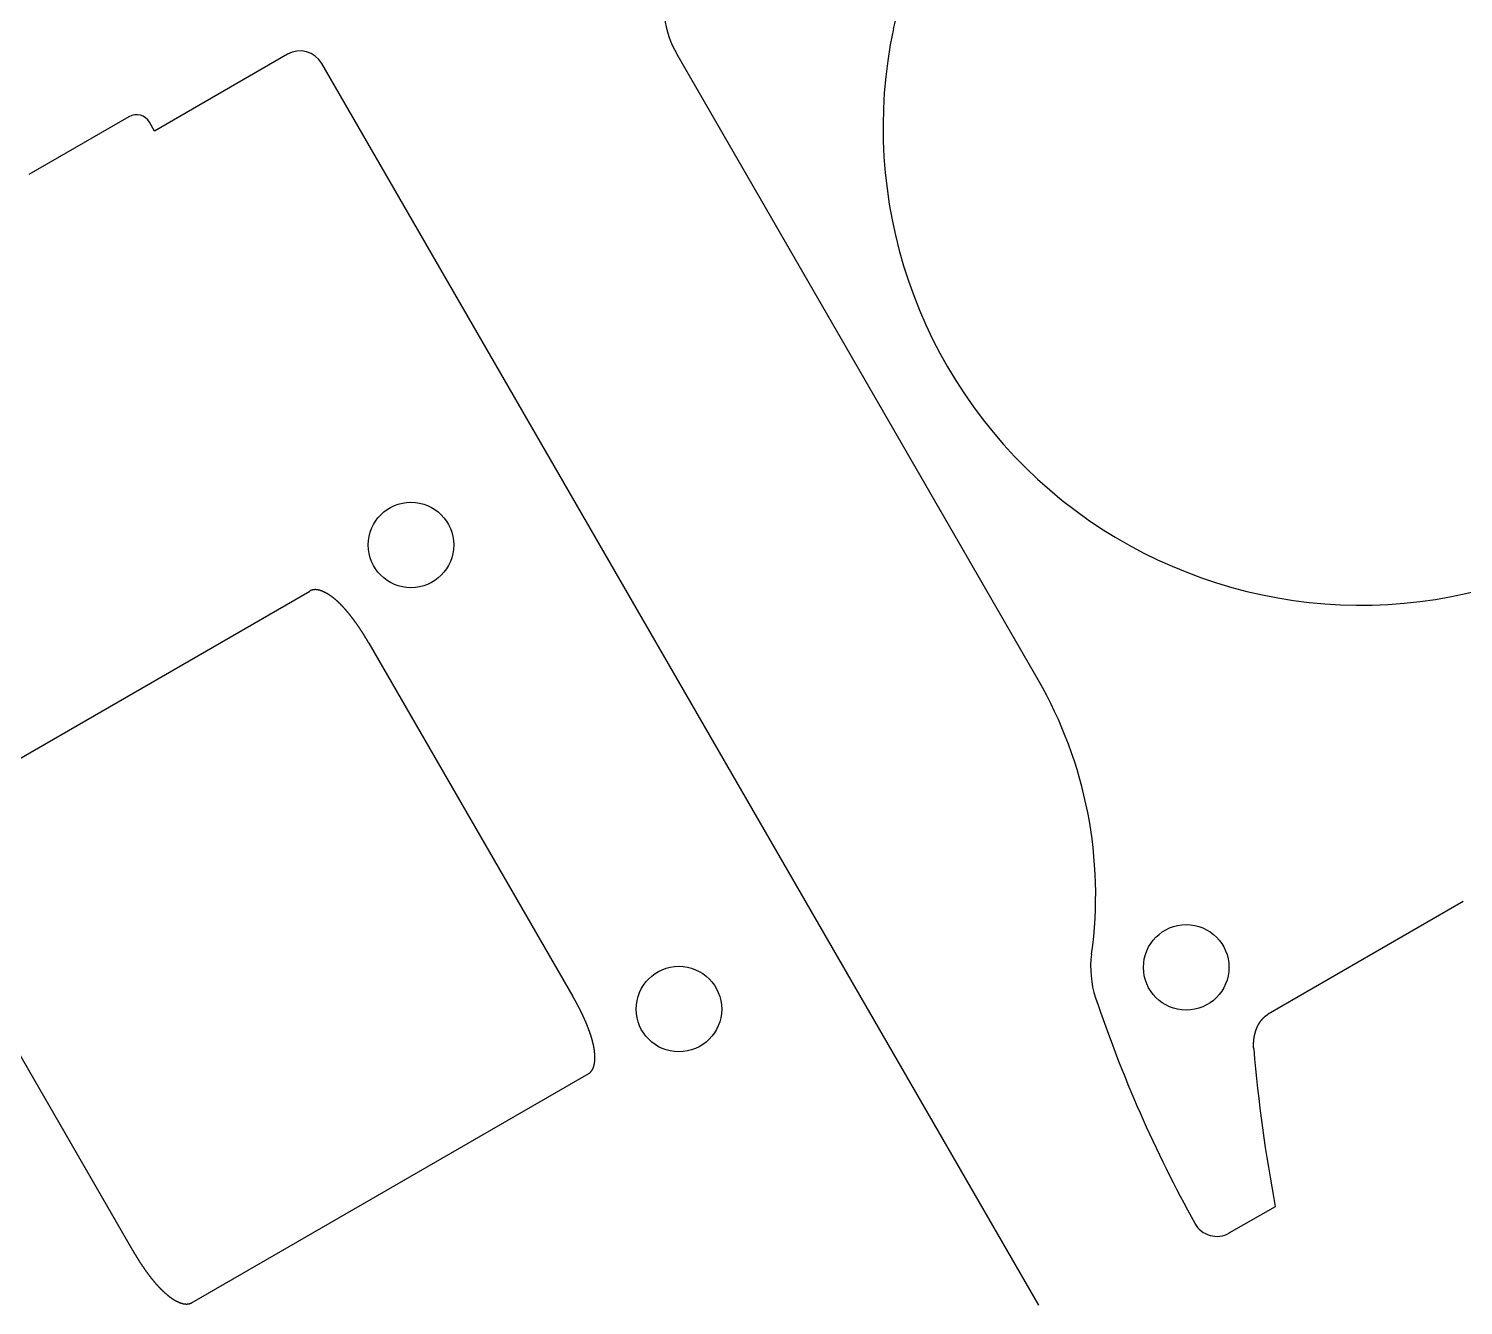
# Model space of a CAD drawing. Extents: x 442 to 745, y 5 to 355.
# Drawn here: x 568.05 to 591.54, y 315.51 to 336.4 of the extents above; entities that cross this region are included whole.
import ezdxf

# ---------------------------------------------------------------- set-up
doc = ezdxf.new("R2010")
doc.units = 0
doc.layers.add('VISIBLE__ANSI_', color=7, linetype='CONTINUOUS')

msp = doc.modelspace()

# ---------------------------------------------------------------- linework, layer by layer
at = {"layer": 'VISIBLE__ANSI_'}
for p, q in [((572.288, 335.984), (570.113, 334.728)), ((584.586, 315.507), (572.85, 335.833)), ((584.575, 325.745), (578.667, 335.978)), ((569.693, 334.961), (568.052, 334.014)), ((570.113, 334.728), (570.03, 334.871)), ((566.163, 323.451), (572.653, 327.198)), ((573.621, 326.345), (576.96, 320.563)), ((569.757, 316.404), (566.418, 322.186)), ((591.536, 322.116), (588.341, 320.272)), ((577.215, 319.297), (570.725, 315.55)), ((587.705, 316.691), (588.459, 317.126))]:
    msp.add_line(p, q, dxfattribs=at)
for points in [[(573.621, 326.345, 0), (573.62, 326.348, 0), (573.618, 326.351, 0), (573.616, 326.354, 0), (573.615, 326.357, 0), (573.613, 326.36, 0), (573.611, 326.363, 0), (573.609, 326.366, 0), (573.608, 326.369, 0), (573.606, 326.372, 0), (573.604, 326.375, 0), (573.602, 326.378, 0), (573.601, 326.381, 0), (573.599, 326.383, 0), (573.597, 326.386, 0), (573.595, 326.389, 0), (573.594, 326.392, 0), (573.592, 326.395, 0), (573.59, 326.398, 0), (573.588, 326.401, 0), (573.586, 326.404, 0), (573.585, 326.407, 0), (573.583, 326.41, 0), (573.581, 326.413, 0), (573.579, 326.416, 0), (573.577, 326.419, 0), (573.576, 326.422, 0), (573.574, 326.425, 0), (573.572, 326.428, 0), (573.57, 326.431, 0), (573.568, 326.434, 0), (573.567, 326.437, 0), (573.565, 326.44, 0), (573.563, 326.443, 0), (573.561, 326.446, 0), (573.559, 326.449, 0), (573.557, 326.452, 0), (573.556, 326.456, 0), (573.554, 326.459, 0), (573.552, 326.462, 0), (573.55, 326.465, 0), (573.548, 326.468, 0), (573.546, 326.471, 0), (573.544, 326.474, 0), (573.542, 326.477, 0), (573.541, 326.48, 0), (573.539, 326.483, 0), (573.537, 326.486, 0), (573.535, 326.489, 0), (573.533, 326.492, 0), (573.531, 326.495, 0), (573.529, 326.498, 0), (573.527, 326.501, 0), (573.525, 326.504, 0), (573.523, 326.507, 0), (573.521, 326.51, 0), (573.52, 326.513, 0), (573.518, 326.516, 0), (573.516, 326.519, 0), (573.514, 326.522, 0), (573.512, 326.525, 0), (573.51, 326.528, 0), (573.508, 326.531, 0), (573.506, 326.534, 0), (573.504, 326.537, 0), (573.502, 326.54, 0), (573.5, 326.543, 0), (573.498, 326.546, 0), (573.496, 326.549, 0), (573.494, 326.552, 0), (573.492, 326.555, 0), (573.49, 326.559, 0), (573.488, 326.562, 0), (573.486, 326.565, 0), (573.484, 326.568, 0), (573.482, 326.571, 0), (573.48, 326.574, 0), (573.478, 326.577, 0), (573.476, 326.58, 0), (573.474, 326.583, 0), (573.472, 326.586, 0), (573.47, 326.589, 0), (573.468, 326.592, 0), (573.466, 326.595, 0), (573.464, 326.598, 0), (573.462, 326.601, 0), (573.46, 326.604, 0), (573.458, 326.607, 0), (573.456, 326.61, 0), (573.454, 326.613, 0), (573.452, 326.616, 0), (573.45, 326.619, 0), (573.447, 326.622, 0), (573.445, 326.625, 0), (573.443, 326.628, 0), (573.441, 326.631, 0), (573.439, 326.634, 0), (573.437, 326.637, 0), (573.435, 326.64, 0), (573.433, 326.643, 0), (573.431, 326.646, 0), (573.429, 326.649, 0), (573.427, 326.652, 0), (573.424, 326.655, 0), (573.422, 326.658, 0), (573.42, 326.661, 0), (573.418, 326.664, 0), (573.416, 326.667, 0), (573.414, 326.67, 0), (573.412, 326.673, 0), (573.41, 326.676, 0), (573.407, 326.679, 0), (573.405, 326.682, 0), (573.403, 326.685, 0), (573.401, 326.688, 0), (573.399, 326.691, 0), (573.397, 326.694, 0), (573.395, 326.697, 0), (573.392, 326.7, 0), (573.39, 326.703, 0), (573.388, 326.706, 0), (573.386, 326.709, 0), (573.384, 326.712, 0), (573.382, 326.715, 0), (573.379, 326.718, 0), (573.377, 326.721, 0), (573.375, 326.724, 0), (573.373, 326.727, 0), (573.371, 326.73, 0), (573.368, 326.733, 0), (573.366, 326.735, 0), (573.364, 326.738, 0), (573.362, 326.741, 0), (573.359, 326.744, 0), (573.357, 326.747, 0), (573.355, 326.75, 0), (573.353, 326.753, 0), (573.351, 326.756, 0), (573.348, 326.759, 0), (573.346, 326.762, 0), (573.344, 326.765, 0), (573.342, 326.768, 0), (573.339, 326.771, 0), (573.337, 326.773, 0), (573.335, 326.776, 0), (573.333, 326.779, 0), (573.33, 326.782, 0), (573.328, 326.785, 0), (573.326, 326.788, 0), (573.323, 326.791, 0), (573.321, 326.794, 0), (573.319, 326.797, 0), (573.317, 326.799, 0), (573.314, 326.802, 0), (573.312, 326.805, 0), (573.31, 326.808, 0), (573.307, 326.811, 0), (573.305, 326.814, 0), (573.303, 326.817, 0), (573.301, 326.819, 0), (573.298, 326.822, 0), (573.296, 326.825, 0), (573.294, 326.828, 0), (573.291, 326.831, 0), (573.289, 326.834, 0), (573.287, 326.837, 0), (573.284, 326.839, 0), (573.282, 326.842, 0), (573.28, 326.845, 0), (573.277, 326.848, 0), (573.275, 326.851, 0), (573.273, 326.853, 0), (573.27, 326.856, 0), (573.268, 326.859, 0), (573.266, 326.862, 0), (573.263, 326.865, 0), (573.261, 326.867, 0), (573.259, 326.87, 0), (573.256, 326.873, 0), (573.254, 326.876, 0), (573.252, 326.878, 0), (573.249, 326.881, 0), (573.247, 326.884, 0), (573.244, 326.887, 0), (573.242, 326.889, 0), (573.24, 326.892, 0), (573.237, 326.895, 0), (573.235, 326.898, 0), (573.232, 326.9, 0), (573.23, 326.903, 0), (573.228, 326.906, 0), (573.225, 326.909, 0), (573.223, 326.911, 0), (573.22, 326.914, 0), (573.218, 326.917, 0), (573.216, 326.919, 0), (573.213, 326.922, 0), (573.211, 326.925, 0), (573.208, 326.927, 0), (573.206, 326.93, 0), (573.203, 326.933, 0), (573.201, 326.935, 0), (573.198, 326.938, 0), (573.196, 326.941, 0), (573.194, 326.943, 0), (573.191, 326.946, 0), (573.189, 326.948, 0), (573.186, 326.951, 0), (573.184, 326.954, 0), (573.181, 326.956, 0), (573.179, 326.959, 0), (573.176, 326.961, 0), (573.174, 326.964, 0), (573.171, 326.967, 0), (573.169, 326.969, 0), (573.166, 326.972, 0), (573.164, 326.974, 0), (573.161, 326.977, 0), (573.159, 326.979, 0), (573.156, 326.982, 0), (573.154, 326.984, 0), (573.151, 326.987, 0), (573.149, 326.989, 0), (573.146, 326.992, 0), (573.144, 326.994, 0), (573.141, 326.997, 0), (573.139, 326.999, 0), (573.136, 327.002, 0), (573.133, 327.004, 0), (573.131, 327.007, 0), (573.128, 327.009, 0), (573.126, 327.012, 0), (573.123, 327.014, 0), (573.121, 327.016, 0), (573.118, 327.019, 0), (573.115, 327.021, 0), (573.113, 327.024, 0), (573.11, 327.026, 0), (573.108, 327.028, 0), (573.105, 327.031, 0), (573.102, 327.033, 0), (573.1, 327.036, 0), (573.097, 327.038, 0), (573.095, 327.04, 0), (573.092, 327.043, 0), (573.089, 327.045, 0), (573.087, 327.047, 0), (573.084, 327.049, 0), (573.081, 327.052, 0), (573.079, 327.054, 0), (573.076, 327.056, 0), (573.073, 327.059, 0), (573.071, 327.061, 0), (573.068, 327.063, 0), (573.065, 327.065, 0), (573.063, 327.068, 0), (573.06, 327.07, 0), (573.057, 327.072, 0), (573.055, 327.074, 0), (573.052, 327.076, 0), (573.049, 327.079, 0), (573.047, 327.081, 0), (573.044, 327.083, 0), (573.041, 327.085, 0), (573.038, 327.087, 0), (573.036, 327.089, 0), (573.033, 327.091, 0), (573.03, 327.094, 0), (573.027, 327.096, 0), (573.025, 327.098, 0), (573.022, 327.1, 0), (573.019, 327.102, 0), (573.016, 327.104, 0), (573.014, 327.106, 0), (573.011, 327.108, 0), (573.008, 327.11, 0), (573.005, 327.112, 0), (573.002, 327.114, 0), (573, 327.116, 0), (572.997, 327.118, 0), (572.994, 327.12, 0), (572.991, 327.122, 0), (572.988, 327.124, 0), (572.986, 327.126, 0), (572.983, 327.128, 0), (572.98, 327.13, 0), (572.977, 327.132, 0), (572.974, 327.133, 0), (572.971, 327.135, 0), (572.968, 327.137, 0), (572.966, 327.139, 0), (572.963, 327.141, 0), (572.96, 327.143, 0), (572.957, 327.145, 0), (572.954, 327.146, 0), (572.951, 327.148, 0), (572.948, 327.15, 0), (572.945, 327.152, 0), (572.942, 327.153, 0), (572.939, 327.155, 0), (572.936, 327.157, 0), (572.933, 327.159, 0), (572.93, 327.16, 0), (572.927, 327.162, 0), (572.924, 327.164, 0), (572.921, 327.166, 0), (572.918, 327.167, 0), (572.915, 327.169, 0), (572.912, 327.171, 0), (572.909, 327.172, 0), (572.905, 327.174, 0), (572.902, 327.176, 0), (572.899, 327.177, 0), (572.896, 327.179, 0), (572.892, 327.181, 0), (572.889, 327.182, 0), (572.886, 327.184, 0), (572.882, 327.185, 0), (572.879, 327.187, 0), (572.876, 327.188, 0), (572.872, 327.19, 0), (572.869, 327.191, 0), (572.865, 327.193, 0), (572.862, 327.194, 0), (572.858, 327.195, 0), (572.855, 327.197, 0), (572.852, 327.198, 0), (572.848, 327.199, 0), (572.845, 327.201, 0), (572.841, 327.202, 0), (572.838, 327.203, 0), (572.834, 327.204, 0), (572.831, 327.205, 0), (572.827, 327.207, 0), (572.824, 327.208, 0), (572.82, 327.209, 0), (572.817, 327.21, 0), (572.813, 327.211, 0), (572.81, 327.212, 0), (572.806, 327.212, 0), (572.803, 327.213, 0), (572.799, 327.214, 0), (572.796, 327.215, 0), (572.792, 327.216, 0), (572.789, 327.216, 0), (572.786, 327.217, 0), (572.782, 327.217, 0), (572.779, 327.218, 0), (572.775, 327.219, 0), (572.772, 327.219, 0), (572.768, 327.219, 0), (572.765, 327.22, 0), (572.762, 327.22, 0), (572.758, 327.22, 0), (572.755, 327.22, 0), (572.751, 327.221, 0), (572.747, 327.221, 0), (572.744, 327.221, 0), (572.74, 327.221, 0), (572.736, 327.221, 0), (572.733, 327.22, 0), (572.729, 327.22, 0), (572.725, 327.22, 0), (572.721, 327.22, 0), (572.718, 327.219, 0), (572.714, 327.219, 0), (572.711, 327.218, 0), (572.707, 327.218, 0), (572.704, 327.217, 0), (572.7, 327.217, 0), (572.697, 327.216, 0), (572.693, 327.215, 0), (572.69, 327.214, 0), (572.687, 327.213, 0), (572.683, 327.212, 0), (572.68, 327.21, 0), (572.676, 327.209, 0), (572.673, 327.208, 0), (572.669, 327.206, 0), (572.666, 327.205, 0), (572.662, 327.203, 0), (572.659, 327.202, 0), (572.656, 327.2, 0), (572.653, 327.198, 0)], [(577.215, 319.297, 0), (577.218, 319.299, 0), (577.221, 319.301, 0), (577.224, 319.303, 0), (577.227, 319.305, 0), (577.23, 319.307, 0), (577.233, 319.309, 0), (577.236, 319.312, 0), (577.238, 319.314, 0), (577.241, 319.317, 0), (577.244, 319.319, 0), (577.247, 319.322, 0), (577.249, 319.324, 0), (577.252, 319.327, 0), (577.254, 319.329, 0), (577.256, 319.332, 0), (577.259, 319.334, 0), (577.261, 319.337, 0), (577.263, 319.34, 0), (577.265, 319.343, 0), (577.267, 319.346, 0), (577.27, 319.349, 0), (577.272, 319.352, 0), (577.274, 319.355, 0), (577.276, 319.358, 0), (577.278, 319.361, 0), (577.279, 319.365, 0), (577.281, 319.368, 0), (577.283, 319.371, 0), (577.285, 319.374, 0), (577.286, 319.377, 0), (577.288, 319.38, 0), (577.289, 319.384, 0), (577.291, 319.387, 0), (577.292, 319.39, 0), (577.293, 319.393, 0), (577.295, 319.396, 0), (577.296, 319.399, 0), (577.297, 319.403, 0), (577.298, 319.406, 0), (577.299, 319.409, 0), (577.3, 319.413, 0), (577.301, 319.416, 0), (577.303, 319.42, 0), (577.304, 319.423, 0), (577.305, 319.427, 0), (577.305, 319.43, 0), (577.306, 319.434, 0), (577.307, 319.437, 0), (577.308, 319.441, 0), (577.309, 319.444, 0), (577.31, 319.448, 0), (577.31, 319.451, 0), (577.311, 319.455, 0), (577.312, 319.459, 0), (577.313, 319.462, 0), (577.313, 319.466, 0), (577.314, 319.469, 0), (577.314, 319.473, 0), (577.315, 319.477, 0), (577.315, 319.48, 0), (577.316, 319.484, 0), (577.316, 319.488, 0), (577.317, 319.491, 0), (577.317, 319.495, 0), (577.318, 319.499, 0), (577.318, 319.502, 0), (577.318, 319.506, 0), (577.319, 319.51, 0), (577.319, 319.513, 0), (577.319, 319.517, 0), (577.319, 319.521, 0), (577.32, 319.524, 0), (577.32, 319.528, 0), (577.32, 319.532, 0), (577.32, 319.535, 0), (577.32, 319.539, 0), (577.32, 319.542, 0), (577.32, 319.546, 0), (577.321, 319.549, 0), (577.321, 319.553, 0), (577.321, 319.557, 0), (577.321, 319.56, 0), (577.321, 319.563, 0), (577.321, 319.567, 0), (577.321, 319.57, 0), (577.32, 319.574, 0), (577.32, 319.577, 0), (577.32, 319.581, 0), (577.32, 319.584, 0), (577.32, 319.587, 0), (577.32, 319.591, 0), (577.32, 319.594, 0), (577.32, 319.598, 0), (577.319, 319.601, 0), (577.319, 319.604, 0), (577.319, 319.608, 0), (577.319, 319.611, 0), (577.319, 319.615, 0), (577.318, 319.618, 0), (577.318, 319.622, 0), (577.318, 319.625, 0), (577.318, 319.628, 0), (577.317, 319.632, 0), (577.317, 319.635, 0), (577.317, 319.639, 0), (577.316, 319.642, 0), (577.316, 319.645, 0), (577.316, 319.649, 0), (577.315, 319.652, 0), (577.315, 319.656, 0), (577.315, 319.659, 0), (577.314, 319.663, 0), (577.314, 319.666, 0), (577.313, 319.669, 0), (577.313, 319.673, 0), (577.312, 319.676, 0), (577.312, 319.68, 0), (577.312, 319.683, 0), (577.311, 319.687, 0), (577.311, 319.69, 0), (577.31, 319.693, 0), (577.31, 319.697, 0), (577.309, 319.7, 0), (577.309, 319.704, 0), (577.308, 319.707, 0), (577.307, 319.711, 0), (577.307, 319.714, 0), (577.306, 319.717, 0), (577.306, 319.721, 0), (577.305, 319.724, 0), (577.304, 319.728, 0), (577.304, 319.731, 0), (577.303, 319.735, 0), (577.303, 319.738, 0), (577.302, 319.742, 0), (577.301, 319.745, 0), (577.301, 319.748, 0), (577.3, 319.752, 0), (577.299, 319.755, 0), (577.299, 319.759, 0), (577.298, 319.762, 0), (577.297, 319.766, 0), (577.296, 319.769, 0), (577.296, 319.773, 0), (577.295, 319.776, 0), (577.294, 319.779, 0), (577.293, 319.783, 0), (577.293, 319.786, 0), (577.292, 319.79, 0), (577.291, 319.793, 0), (577.29, 319.797, 0), (577.289, 319.8, 0), (577.289, 319.803, 0), (577.288, 319.807, 0), (577.287, 319.81, 0), (577.286, 319.814, 0), (577.285, 319.817, 0), (577.284, 319.821, 0), (577.283, 319.824, 0), (577.282, 319.828, 0), (577.282, 319.831, 0), (577.281, 319.834, 0), (577.28, 319.838, 0), (577.279, 319.841, 0), (577.278, 319.845, 0), (577.277, 319.848, 0), (577.276, 319.852, 0), (577.275, 319.855, 0), (577.274, 319.859, 0), (577.273, 319.862, 0), (577.272, 319.865, 0), (577.271, 319.869, 0), (577.27, 319.872, 0), (577.269, 319.876, 0), (577.268, 319.879, 0), (577.267, 319.883, 0), (577.266, 319.886, 0), (577.265, 319.89, 0), (577.264, 319.893, 0), (577.263, 319.896, 0), (577.262, 319.9, 0), (577.261, 319.903, 0), (577.26, 319.907, 0), (577.259, 319.91, 0), (577.258, 319.914, 0), (577.257, 319.917, 0), (577.255, 319.921, 0), (577.254, 319.924, 0), (577.253, 319.927, 0), (577.252, 319.931, 0), (577.251, 319.934, 0), (577.25, 319.938, 0), (577.249, 319.941, 0), (577.248, 319.945, 0), (577.246, 319.948, 0), (577.245, 319.951, 0), (577.244, 319.955, 0), (577.243, 319.958, 0), (577.242, 319.962, 0), (577.241, 319.965, 0), (577.239, 319.969, 0), (577.238, 319.972, 0), (577.237, 319.976, 0), (577.236, 319.979, 0), (577.234, 319.982, 0), (577.233, 319.986, 0), (577.232, 319.989, 0), (577.231, 319.993, 0), (577.23, 319.996, 0), (577.228, 320, 0), (577.227, 320.003, 0), (577.226, 320.006, 0), (577.225, 320.01, 0), (577.223, 320.013, 0), (577.222, 320.017, 0), (577.221, 320.02, 0), (577.219, 320.024, 0), (577.218, 320.027, 0), (577.217, 320.03, 0), (577.216, 320.034, 0), (577.214, 320.037, 0), (577.213, 320.041, 0), (577.212, 320.044, 0), (577.21, 320.048, 0), (577.209, 320.051, 0), (577.208, 320.054, 0), (577.206, 320.058, 0), (577.205, 320.061, 0), (577.204, 320.065, 0), (577.202, 320.068, 0), (577.201, 320.071, 0), (577.2, 320.075, 0), (577.198, 320.078, 0), (577.197, 320.082, 0), (577.196, 320.085, 0), (577.194, 320.089, 0), (577.193, 320.092, 0), (577.192, 320.095, 0), (577.19, 320.099, 0), (577.189, 320.102, 0), (577.187, 320.106, 0), (577.186, 320.109, 0), (577.185, 320.112, 0), (577.183, 320.116, 0), (577.182, 320.119, 0), (577.18, 320.123, 0), (577.179, 320.126, 0), (577.178, 320.129, 0), (577.176, 320.133, 0), (577.175, 320.136, 0), (577.173, 320.14, 0), (577.172, 320.143, 0), (577.17, 320.146, 0), (577.169, 320.15, 0), (577.167, 320.153, 0), (577.166, 320.156, 0), (577.165, 320.16, 0), (577.163, 320.163, 0), (577.162, 320.167, 0), (577.16, 320.17, 0), (577.159, 320.173, 0), (577.157, 320.177, 0), (577.156, 320.18, 0), (577.154, 320.183, 0), (577.153, 320.187, 0), (577.151, 320.19, 0), (577.15, 320.194, 0), (577.148, 320.197, 0), (577.147, 320.2, 0), (577.145, 320.204, 0), (577.144, 320.207, 0), (577.142, 320.21, 0), (577.141, 320.214, 0), (577.139, 320.217, 0), (577.138, 320.22, 0), (577.136, 320.224, 0), (577.135, 320.227, 0), (577.133, 320.23, 0), (577.132, 320.234, 0), (577.13, 320.237, 0), (577.128, 320.24, 0), (577.127, 320.244, 0), (577.125, 320.247, 0), (577.124, 320.25, 0), (577.122, 320.254, 0), (577.121, 320.257, 0), (577.119, 320.26, 0), (577.118, 320.264, 0), (577.116, 320.267, 0), (577.114, 320.27, 0), (577.113, 320.273, 0), (577.111, 320.277, 0), (577.11, 320.28, 0), (577.108, 320.283, 0), (577.107, 320.287, 0), (577.105, 320.29, 0), (577.103, 320.293, 0), (577.102, 320.297, 0), (577.1, 320.3, 0), (577.099, 320.303, 0), (577.097, 320.306, 0), (577.095, 320.31, 0), (577.094, 320.313, 0), (577.092, 320.316, 0), (577.09, 320.319, 0), (577.089, 320.323, 0), (577.087, 320.326, 0), (577.086, 320.329, 0), (577.084, 320.332, 0), (577.082, 320.336, 0), (577.081, 320.339, 0), (577.079, 320.342, 0), (577.077, 320.345, 0), (577.076, 320.349, 0), (577.074, 320.352, 0), (577.073, 320.355, 0), (577.071, 320.358, 0), (577.069, 320.362, 0), (577.068, 320.365, 0), (577.066, 320.368, 0), (577.064, 320.371, 0), (577.063, 320.374, 0), (577.061, 320.378, 0), (577.059, 320.381, 0), (577.058, 320.384, 0), (577.056, 320.387, 0), (577.054, 320.39, 0), (577.053, 320.394, 0), (577.051, 320.397, 0), (577.049, 320.4, 0), (577.048, 320.403, 0), (577.046, 320.406, 0), (577.044, 320.409, 0), (577.043, 320.413, 0), (577.041, 320.416, 0), (577.039, 320.419, 0), (577.038, 320.422, 0), (577.036, 320.425, 0), (577.034, 320.428, 0), (577.033, 320.432, 0), (577.031, 320.435, 0), (577.029, 320.438, 0), (577.028, 320.441, 0), (577.026, 320.444, 0), (577.024, 320.447, 0), (577.023, 320.45, 0), (577.021, 320.453, 0), (577.019, 320.457, 0), (577.018, 320.46, 0), (577.016, 320.463, 0), (577.014, 320.466, 0), (577.012, 320.469, 0), (577.011, 320.472, 0), (577.009, 320.475, 0), (577.007, 320.478, 0), (577.006, 320.481, 0), (577.004, 320.484, 0), (577.002, 320.487, 0), (577.001, 320.49, 0), (576.999, 320.494, 0), (576.997, 320.497, 0), (576.996, 320.5, 0), (576.994, 320.503, 0), (576.992, 320.506, 0), (576.99, 320.509, 0), (576.989, 320.512, 0), (576.987, 320.515, 0), (576.985, 320.518, 0), (576.984, 320.521, 0), (576.982, 320.524, 0), (576.98, 320.527, 0), (576.979, 320.53, 0), (576.977, 320.533, 0), (576.975, 320.536, 0), (576.973, 320.539, 0), (576.972, 320.542, 0), (576.97, 320.545, 0), (576.968, 320.548, 0), (576.967, 320.551, 0), (576.965, 320.554, 0), (576.963, 320.557, 0), (576.961, 320.56, 0), (576.96, 320.563, 0)], [(588.106, 319.703, 0), (588.105, 319.706, 0), (588.105, 319.709, 0), (588.105, 319.712, 0), (588.105, 319.716, 0), (588.104, 319.719, 0), (588.104, 319.722, 0), (588.104, 319.726, 0), (588.104, 319.729, 0), (588.104, 319.732, 0), (588.104, 319.735, 0), (588.103, 319.739, 0), (588.103, 319.742, 0), (588.103, 319.745, 0), (588.103, 319.749, 0), (588.103, 319.752, 0), (588.103, 319.755, 0), (588.103, 319.758, 0), (588.103, 319.762, 0), (588.103, 319.765, 0), (588.103, 319.768, 0), (588.103, 319.771, 0), (588.103, 319.775, 0), (588.103, 319.778, 0), (588.103, 319.781, 0), (588.103, 319.785, 0), (588.103, 319.788, 0), (588.103, 319.791, 0), (588.103, 319.794, 0), (588.103, 319.798, 0), (588.104, 319.801, 0), (588.104, 319.804, 0), (588.104, 319.807, 0), (588.104, 319.811, 0), (588.104, 319.814, 0), (588.104, 319.817, 0), (588.105, 319.82, 0), (588.105, 319.824, 0), (588.105, 319.827, 0), (588.105, 319.83, 0), (588.106, 319.833, 0), (588.106, 319.837, 0), (588.106, 319.84, 0), (588.106, 319.843, 0), (588.107, 319.846, 0), (588.107, 319.85, 0), (588.107, 319.853, 0), (588.108, 319.856, 0), (588.108, 319.859, 0), (588.109, 319.862, 0), (588.109, 319.866, 0), (588.109, 319.869, 0), (588.11, 319.872, 0), (588.11, 319.875, 0), (588.111, 319.878, 0), (588.111, 319.881, 0), (588.112, 319.885, 0), (588.112, 319.888, 0), (588.113, 319.891, 0), (588.113, 319.894, 0), (588.114, 319.897, 0), (588.114, 319.9, 0), (588.115, 319.904, 0), (588.115, 319.907, 0), (588.116, 319.91, 0), (588.116, 319.913, 0), (588.117, 319.916, 0), (588.118, 319.919, 0), (588.118, 319.922, 0), (588.119, 319.925, 0), (588.12, 319.929, 0), (588.12, 319.932, 0), (588.121, 319.935, 0), (588.122, 319.938, 0), (588.122, 319.941, 0), (588.123, 319.944, 0), (588.124, 319.947, 0), (588.125, 319.95, 0), (588.125, 319.953, 0), (588.126, 319.956, 0), (588.127, 319.959, 0), (588.128, 319.962, 0), (588.128, 319.965, 0), (588.129, 319.968, 0), (588.13, 319.971, 0), (588.131, 319.974, 0), (588.132, 319.977, 0), (588.133, 319.98, 0), (588.133, 319.983, 0), (588.134, 319.986, 0), (588.135, 319.989, 0), (588.136, 319.992, 0), (588.137, 319.995, 0), (588.138, 319.998, 0), (588.139, 320.001, 0), (588.14, 320.004, 0), (588.141, 320.007, 0), (588.142, 320.009, 0), (588.143, 320.012, 0), (588.144, 320.015, 0), (588.145, 320.018, 0), (588.146, 320.021, 0), (588.147, 320.023, 0), (588.148, 320.026, 0), (588.149, 320.029, 0), (588.15, 320.032, 0), (588.151, 320.034, 0), (588.152, 320.037, 0), (588.153, 320.04, 0), (588.154, 320.042, 0), (588.155, 320.045, 0), (588.156, 320.047, 0), (588.157, 320.05, 0), (588.159, 320.053, 0), (588.16, 320.055, 0), (588.161, 320.058, 0), (588.162, 320.06, 0), (588.163, 320.063, 0), (588.164, 320.065, 0), (588.165, 320.067, 0), (588.166, 320.07, 0), (588.167, 320.072, 0), (588.169, 320.075, 0), (588.17, 320.077, 0), (588.171, 320.079, 0), (588.172, 320.082, 0), (588.173, 320.084, 0), (588.174, 320.086, 0), (588.175, 320.088, 0), (588.177, 320.091, 0), (588.178, 320.093, 0), (588.179, 320.095, 0), (588.18, 320.097, 0), (588.181, 320.1, 0), (588.183, 320.102, 0), (588.184, 320.104, 0), (588.185, 320.106, 0), (588.186, 320.108, 0), (588.187, 320.11, 0), (588.188, 320.112, 0), (588.19, 320.114, 0), (588.191, 320.116, 0), (588.192, 320.118, 0), (588.193, 320.12, 0), (588.194, 320.122, 0), (588.196, 320.124, 0), (588.197, 320.126, 0), (588.198, 320.128, 0), (588.199, 320.13, 0), (588.201, 320.132, 0), (588.202, 320.134, 0), (588.203, 320.136, 0), (588.204, 320.138, 0), (588.205, 320.14, 0), (588.207, 320.141, 0), (588.208, 320.143, 0), (588.209, 320.145, 0), (588.21, 320.147, 0), (588.211, 320.149, 0), (588.213, 320.15, 0), (588.214, 320.152, 0), (588.215, 320.154, 0), (588.216, 320.155, 0), (588.218, 320.157, 0), (588.219, 320.159, 0), (588.22, 320.16, 0), (588.221, 320.162, 0), (588.222, 320.164, 0), (588.224, 320.165, 0), (588.225, 320.167, 0), (588.226, 320.168, 0), (588.227, 320.17, 0), (588.228, 320.171, 0), (588.23, 320.173, 0), (588.231, 320.175, 0), (588.232, 320.176, 0), (588.233, 320.177, 0), (588.234, 320.179, 0), (588.236, 320.18, 0), (588.237, 320.182, 0), (588.238, 320.183, 0), (588.239, 320.185, 0), (588.24, 320.186, 0), (588.242, 320.187, 0), (588.243, 320.189, 0), (588.244, 320.19, 0), (588.245, 320.192, 0), (588.246, 320.193, 0), (588.248, 320.194, 0), (588.249, 320.196, 0), (588.25, 320.197, 0), (588.251, 320.198, 0), (588.252, 320.2, 0), (588.254, 320.201, 0), (588.255, 320.202, 0), (588.256, 320.204, 0), (588.257, 320.205, 0), (588.259, 320.206, 0), (588.26, 320.208, 0), (588.261, 320.209, 0), (588.262, 320.21, 0), (588.264, 320.211, 0), (588.265, 320.213, 0), (588.266, 320.214, 0), (588.268, 320.215, 0), (588.269, 320.217, 0), (588.27, 320.218, 0), (588.272, 320.219, 0), (588.273, 320.22, 0), (588.274, 320.222, 0), (588.276, 320.223, 0), (588.277, 320.224, 0), (588.278, 320.225, 0), (588.28, 320.227, 0), (588.281, 320.228, 0), (588.282, 320.229, 0), (588.284, 320.23, 0), (588.285, 320.231, 0), (588.286, 320.233, 0), (588.288, 320.234, 0), (588.289, 320.235, 0), (588.291, 320.236, 0), (588.292, 320.237, 0), (588.293, 320.238, 0), (588.295, 320.24, 0), (588.296, 320.241, 0), (588.298, 320.242, 0), (588.299, 320.243, 0), (588.3, 320.244, 0), (588.302, 320.245, 0), (588.303, 320.246, 0), (588.305, 320.247, 0), (588.306, 320.249, 0), (588.308, 320.25, 0), (588.309, 320.251, 0), (588.311, 320.252, 0), (588.312, 320.253, 0), (588.314, 320.254, 0), (588.315, 320.255, 0), (588.317, 320.256, 0), (588.318, 320.257, 0), (588.32, 320.258, 0), (588.321, 320.259, 0), (588.323, 320.26, 0), (588.324, 320.261, 0), (588.326, 320.262, 0), (588.327, 320.263, 0), (588.329, 320.264, 0), (588.33, 320.265, 0), (588.332, 320.266, 0), (588.333, 320.267, 0), (588.335, 320.268, 0), (588.336, 320.269, 0), (588.338, 320.27, 0), (588.339, 320.271, 0), (588.341, 320.272, 0)], [(569.757, 316.404, 0), (569.759, 316.4, 0), (569.761, 316.397, 0), (569.763, 316.393, 0), (569.765, 316.39, 0), (569.767, 316.386, 0), (569.769, 316.383, 0), (569.771, 316.379, 0), (569.773, 316.376, 0), (569.775, 316.372, 0), (569.777, 316.368, 0), (569.779, 316.365, 0), (569.781, 316.361, 0), (569.784, 316.358, 0), (569.786, 316.354, 0), (569.788, 316.351, 0), (569.79, 316.347, 0), (569.792, 316.343, 0), (569.794, 316.34, 0), (569.796, 316.336, 0), (569.798, 316.333, 0), (569.801, 316.329, 0), (569.803, 316.325, 0), (569.805, 316.322, 0), (569.807, 316.318, 0), (569.809, 316.315, 0), (569.812, 316.311, 0), (569.814, 316.307, 0), (569.816, 316.304, 0), (569.818, 316.3, 0), (569.82, 316.296, 0), (569.823, 316.293, 0), (569.825, 316.289, 0), (569.827, 316.286, 0), (569.829, 316.282, 0), (569.832, 316.278, 0), (569.834, 316.275, 0), (569.836, 316.271, 0), (569.838, 316.267, 0), (569.841, 316.264, 0), (569.843, 316.26, 0), (569.845, 316.256, 0), (569.848, 316.253, 0), (569.85, 316.249, 0), (569.852, 316.246, 0), (569.854, 316.242, 0), (569.857, 316.238, 0), (569.859, 316.235, 0), (569.861, 316.231, 0), (569.864, 316.227, 0), (569.866, 316.224, 0), (569.868, 316.22, 0), (569.871, 316.216, 0), (569.873, 316.213, 0), (569.875, 316.209, 0), (569.878, 316.205, 0), (569.88, 316.202, 0), (569.883, 316.198, 0), (569.885, 316.194, 0), (569.887, 316.191, 0), (569.89, 316.187, 0), (569.892, 316.183, 0), (569.895, 316.18, 0), (569.897, 316.176, 0), (569.899, 316.172, 0), (569.902, 316.169, 0), (569.904, 316.165, 0), (569.907, 316.161, 0), (569.909, 316.158, 0), (569.912, 316.154, 0), (569.914, 316.15, 0), (569.917, 316.147, 0), (569.919, 316.143, 0), (569.921, 316.14, 0), (569.924, 316.136, 0), (569.926, 316.132, 0), (569.929, 316.129, 0), (569.931, 316.125, 0), (569.934, 316.121, 0), (569.936, 316.118, 0), (569.939, 316.114, 0), (569.941, 316.11, 0), (569.944, 316.107, 0), (569.946, 316.103, 0), (569.949, 316.099, 0), (569.952, 316.096, 0), (569.954, 316.092, 0), (569.957, 316.089, 0), (569.959, 316.085, 0), (569.962, 316.081, 0), (569.964, 316.078, 0), (569.967, 316.074, 0), (569.969, 316.071, 0), (569.972, 316.067, 0), (569.975, 316.063, 0), (569.977, 316.06, 0), (569.98, 316.056, 0), (569.982, 316.053, 0), (569.985, 316.049, 0), (569.988, 316.045, 0), (569.99, 316.042, 0), (569.993, 316.038, 0), (569.995, 316.035, 0), (569.998, 316.031, 0), (570.001, 316.028, 0), (570.003, 316.024, 0), (570.006, 316.02, 0), (570.009, 316.017, 0), (570.011, 316.013, 0), (570.014, 316.01, 0), (570.017, 316.006, 0), (570.019, 316.003, 0), (570.022, 315.999, 0), (570.025, 315.996, 0), (570.027, 315.992, 0), (570.03, 315.989, 0), (570.033, 315.985, 0), (570.035, 315.982, 0), (570.038, 315.978, 0), (570.041, 315.975, 0), (570.044, 315.971, 0), (570.046, 315.968, 0), (570.049, 315.964, 0), (570.052, 315.961, 0), (570.054, 315.957, 0), (570.057, 315.954, 0), (570.06, 315.95, 0), (570.063, 315.947, 0), (570.065, 315.943, 0), (570.068, 315.94, 0), (570.071, 315.937, 0), (570.074, 315.933, 0), (570.077, 315.93, 0), (570.079, 315.926, 0), (570.082, 315.923, 0), (570.085, 315.92, 0), (570.088, 315.916, 0), (570.09, 315.913, 0), (570.093, 315.909, 0), (570.096, 315.906, 0), (570.099, 315.903, 0), (570.102, 315.899, 0), (570.105, 315.896, 0), (570.107, 315.893, 0), (570.11, 315.889, 0), (570.113, 315.886, 0), (570.116, 315.883, 0), (570.119, 315.879, 0), (570.122, 315.876, 0), (570.124, 315.873, 0), (570.127, 315.869, 0), (570.13, 315.866, 0), (570.133, 315.863, 0), (570.136, 315.86, 0), (570.139, 315.856, 0), (570.142, 315.853, 0), (570.144, 315.85, 0), (570.147, 315.847, 0), (570.15, 315.843, 0), (570.153, 315.84, 0), (570.156, 315.837, 0), (570.159, 315.834, 0), (570.162, 315.831, 0), (570.165, 315.827, 0), (570.168, 315.824, 0), (570.171, 315.821, 0), (570.173, 315.818, 0), (570.176, 315.815, 0), (570.179, 315.812, 0), (570.182, 315.809, 0), (570.185, 315.805, 0), (570.188, 315.802, 0), (570.191, 315.799, 0), (570.194, 315.796, 0), (570.197, 315.793, 0), (570.2, 315.79, 0), (570.203, 315.787, 0), (570.206, 315.784, 0), (570.209, 315.781, 0), (570.212, 315.778, 0), (570.215, 315.775, 0), (570.218, 315.772, 0), (570.221, 315.769, 0), (570.224, 315.766, 0), (570.227, 315.763, 0), (570.23, 315.76, 0), (570.233, 315.757, 0), (570.236, 315.754, 0), (570.239, 315.751, 0), (570.242, 315.748, 0), (570.245, 315.745, 0), (570.248, 315.743, 0), (570.251, 315.74, 0), (570.254, 315.737, 0), (570.257, 315.734, 0), (570.26, 315.731, 0), (570.263, 315.728, 0), (570.266, 315.726, 0), (570.269, 315.723, 0), (570.272, 315.72, 0), (570.275, 315.717, 0), (570.278, 315.714, 0), (570.281, 315.712, 0), (570.284, 315.709, 0), (570.287, 315.706, 0), (570.291, 315.703, 0), (570.294, 315.701, 0), (570.297, 315.698, 0), (570.3, 315.695, 0), (570.303, 315.693, 0), (570.306, 315.69, 0), (570.309, 315.687, 0), (570.312, 315.685, 0), (570.315, 315.682, 0), (570.318, 315.68, 0), (570.322, 315.677, 0), (570.325, 315.674, 0), (570.328, 315.672, 0), (570.331, 315.669, 0), (570.335, 315.666, 0), (570.338, 315.664, 0), (570.341, 315.661, 0), (570.345, 315.658, 0), (570.348, 315.656, 0), (570.351, 315.653, 0), (570.355, 315.651, 0), (570.358, 315.648, 0), (570.362, 315.645, 0), (570.365, 315.643, 0), (570.368, 315.64, 0), (570.372, 315.638, 0), (570.375, 315.635, 0), (570.379, 315.633, 0), (570.383, 315.63, 0), (570.386, 315.628, 0), (570.39, 315.625, 0), (570.393, 315.623, 0), (570.397, 315.62, 0), (570.401, 315.618, 0), (570.404, 315.615, 0), (570.408, 315.613, 0), (570.412, 315.61, 0), (570.415, 315.608, 0), (570.419, 315.606, 0), (570.423, 315.603, 0), (570.426, 315.601, 0), (570.43, 315.599, 0), (570.434, 315.596, 0), (570.438, 315.594, 0), (570.441, 315.592, 0), (570.445, 315.59, 0), (570.449, 315.587, 0), (570.453, 315.585, 0), (570.457, 315.583, 0), (570.46, 315.581, 0), (570.464, 315.579, 0), (570.468, 315.577, 0), (570.472, 315.575, 0), (570.476, 315.573, 0), (570.48, 315.571, 0), (570.484, 315.569, 0), (570.488, 315.567, 0), (570.491, 315.565, 0), (570.495, 315.563, 0), (570.499, 315.562, 0), (570.503, 315.56, 0), (570.507, 315.558, 0), (570.511, 315.556, 0), (570.515, 315.555, 0), (570.519, 315.553, 0), (570.523, 315.552, 0), (570.527, 315.55, 0), (570.531, 315.549, 0), (570.535, 315.547, 0), (570.539, 315.546, 0), (570.543, 315.545, 0), (570.547, 315.543, 0), (570.551, 315.542, 0), (570.555, 315.541, 0), (570.559, 315.54, 0), (570.563, 315.539, 0), (570.567, 315.537, 0), (570.57, 315.536, 0), (570.574, 315.536, 0), (570.578, 315.535, 0), (570.582, 315.534, 0), (570.586, 315.533, 0), (570.591, 315.532, 0), (570.595, 315.532, 0), (570.599, 315.531, 0), (570.603, 315.53, 0), (570.608, 315.53, 0), (570.612, 315.529, 0), (570.616, 315.529, 0), (570.621, 315.529, 0), (570.625, 315.528, 0), (570.63, 315.528, 0), (570.634, 315.528, 0), (570.639, 315.528, 0), (570.643, 315.528, 0), (570.647, 315.528, 0), (570.652, 315.529, 0), (570.656, 315.529, 0), (570.66, 315.529, 0), (570.664, 315.53, 0), (570.668, 315.53, 0), (570.672, 315.531, 0), (570.676, 315.532, 0), (570.681, 315.533, 0), (570.685, 315.534, 0), (570.689, 315.535, 0), (570.693, 315.537, 0), (570.697, 315.538, 0), (570.702, 315.54, 0), (570.706, 315.541, 0), (570.71, 315.543, 0), (570.714, 315.545, 0), (570.718, 315.546, 0), (570.721, 315.548, 0), (570.725, 315.55, 0)]]:
    msp.add_polyline3d(points, dxfattribs=at)
for centre in [(574.31, 327.952), (587, 321.039), (578.696, 320.356)]:
    msp.add_circle(centre, 0.7, dxfattribs=at)
for centre, radius, start, end in [((584.22, 335.978), 2.059, 120, 168.0981), ((580.093, 336.802), 1.647, 164.6845, 210), ((589.861, 334.789), 7.823, 168.0981, 290.6098), ((572.494, 335.627), 0.412, 30, 120), ((569.816, 334.747), 0.247, 30, 120), ((578.479, 322.226), 7.039, 352.0713, 30), ((587, 321.039), 1.565, 172.0713, 198.5171), ((606.613, 327.608), 22.248, 198.5171, 208.9195), ((612.725, 321.765), 24.706, 184.788, 190.8214), ((587.5, 317.048), 0.412, 208.9195, 300)]:
    msp.add_arc(centre, radius, start, end, dxfattribs=at)

doc.saveas('drawing.dxf')
